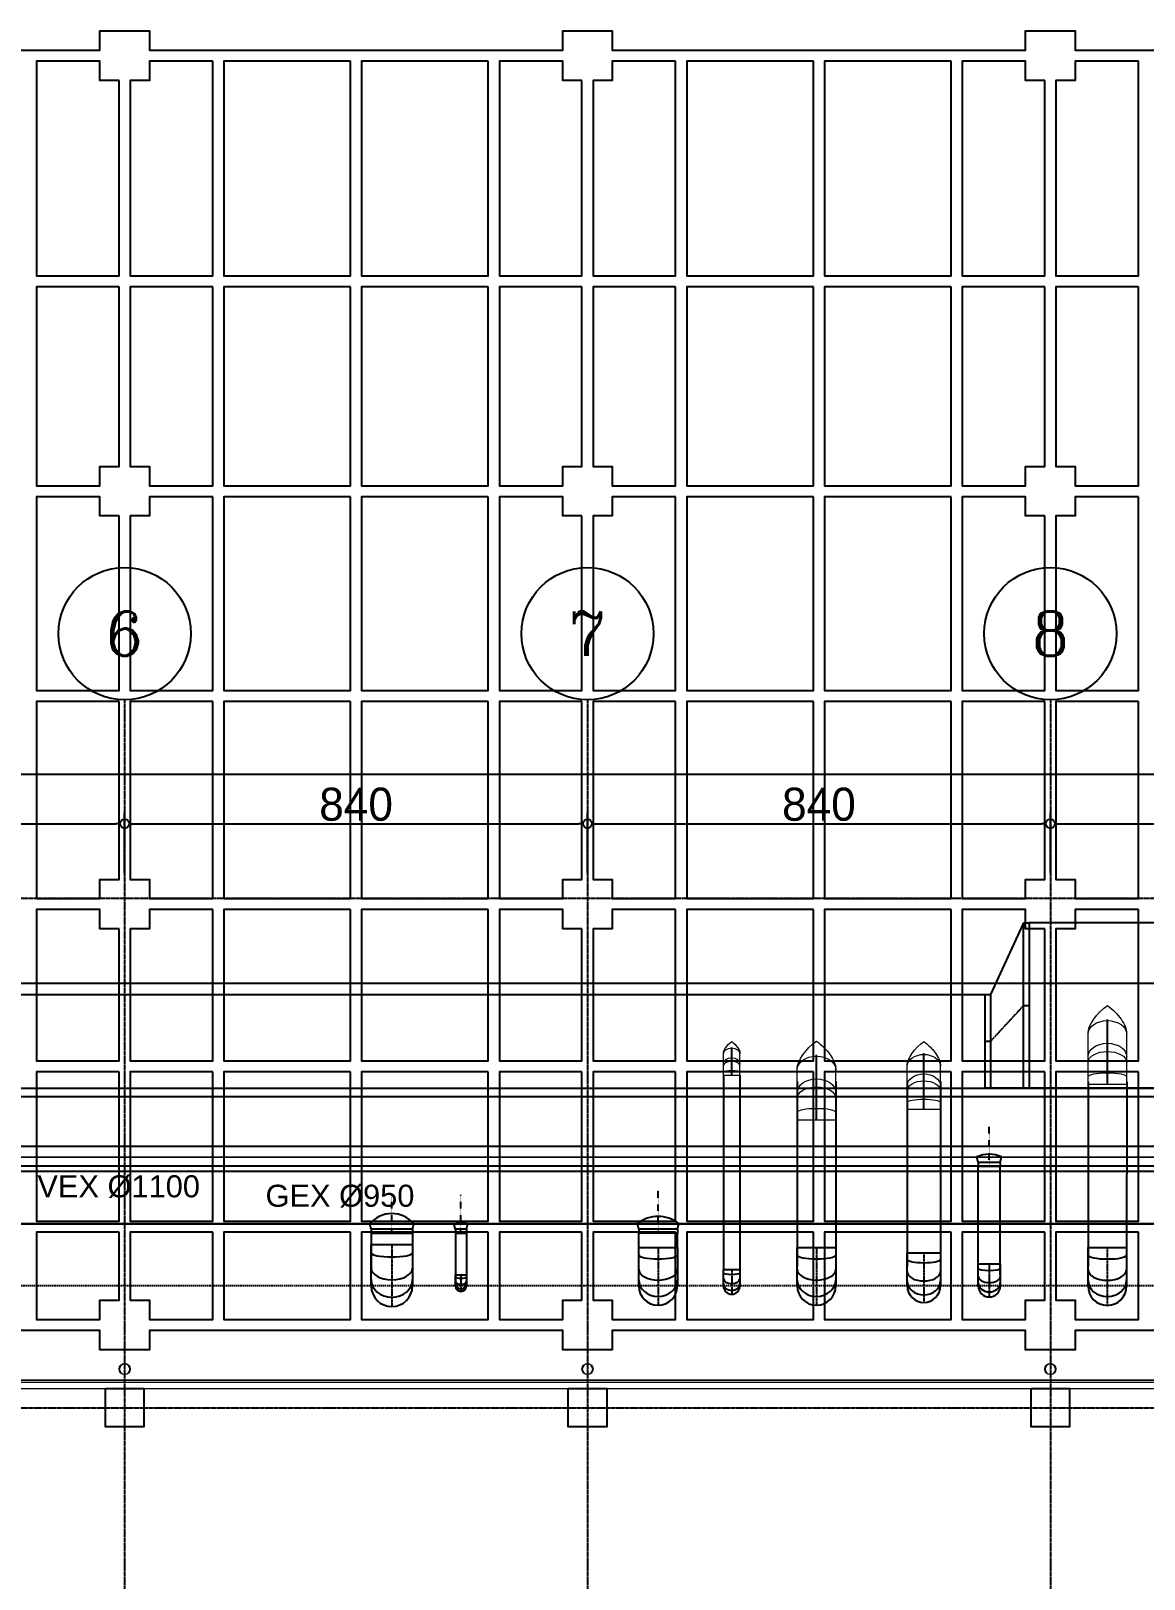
# Model space of a CAD drawing. Extents: x -3450 to 27857, y -1288 to 11880.
# Drawn here: x 4150 to 6170, y 8689 to 11499 of the extents above; entities that cross this region are included whole.
import ezdxf
from ezdxf.enums import TextEntityAlignment as Align

# ---------------------------------------------------------------- set-up
doc = ezdxf.new("R2010")
doc.units = 0
for name, pattern in [('188K-SM-03-F20-MECH-EQ-Y2257103$0$CENTER', [2, 1.25, -0.25, 0.25, -0.25]), ('188K-SM-03-F20-MECH-EQ-Y2257103$0$CENTER2', [1.125, 0.75, -0.125, 0.125, -0.125]), ('188K-SM-03-F20-MECH-EQ-Y2257103$0$HIDDEN', [0.375, 0.25, -0.125]), ('X-S-FAB-L20$0$COL-CEN-LIN', [3.25, 2.5, -0.25, 0.25, -0.25])]:
    doc.linetypes.add(name, pattern=pattern)
for name, color, linetype in [('188K-SM-03-F20-MECH-EQ-Y2257103$0$0-Block Center-Line', 1, '188K-SM-03-F20-MECH-EQ-Y2257103$0$CENTER'), ('188K-SM-03-F20-MECH-EQ-Y2257103$0$0-CF-AAS-AEX', 1, 'Continuous'), ('188K-SM-03-F20-MECH-EQ-Y2257103$0$0-CF-AAS-GEX', 5, 'Continuous'), ('188K-SM-03-F20-MECH-EQ-Y2257103$0$0-CF-AAS-SEX', 3, 'Continuous'), ('188K-SM-03-F20-MECH-EQ-Y2257103$0$0-CF-AAS-VEX', 6, 'Continuous'), ('188K-SM-03-F20-MECH-EQ-Y2257103$0$Block Center-Line', 1, '188K-SM-03-F20-MECH-EQ-Y2257103$0$CENTER2'), ('X-S-FAB-L20$0$0-MC', 8, 'Continuous'), ('X-S-FAB-L20$0$0-NC', 8, 'Continuous'), ('X-S-FAB-L20$0$1_l20平面圖_1_A-OBJE-MEP', 8, 'Continuous'), ('X-S-FAB-L20$0$1_l20平面圖_1_A-WALL-EX', 8, 'Continuous'), ('X-S-FAB-L20$0$A-BLOCK', 8, 'Continuous'), ('X-S-FAB-L20$0$BLOCK', 8, 'Continuous'), ('X-S-FAB-L20$0$CCL', 8, 'X-S-FAB-L20$0$COL-CEN-LIN'), ('X-S-FAB-L20$0$COL-S', 8, 'Continuous'), ('X-S-FAB-L20$0$DIM', 8, 'Continuous'), ('X-S-FAB-L20$0$Steel Frame-188K', 8, 'Continuous')]:
    doc.layers.add(name, color=color, linetype=linetype)
doc.styles.add('188K-SM-03-F20-MECH-EQ-Y2257103$0$dim-txt', font='simplex.shx', dxfattribs={"width": 0.8})
doc.styles.add('188K-SM-03-F20-MECH-EQ-Y2257103$0$Standard', font='arial.ttf')
doc.styles.add('X-S-FAB-L20$0$COL-NUM', font='romanc')
doc.styles.add('X-S-FAB-L20$0$DIM', font='', dxfattribs={"width": 0.8})
doc.styles.add('X-S-FAB-L20$0$Gen-Text', font='c2.shx', dxfattribs={"bigfont": 'chinese.shx'})
doc.styles.get('X-S-FAB-L20$0$DIM').set_extended_font_data('MingLiU')
doc.dimstyles.new('188K-SM-03-F20-MECH-EQ-Y2257103$0$80-DIM(mm)', dxfattribs={"dimscale": 80, "dimtxt": 0.25, "dimasz": 0.12, "dimexe": 0.01, "dimexo": 0.01, "dimgap": 0.05, "dimtad": 1, "dimdec": 0, "dimlfac": 10, "dimzin": 0, "dimdsep": 46, "dimtxsty": '188K-SM-03-F20-MECH-EQ-Y2257103$0$dim-txt', "dimcen": 2, "dimclrd": 220, "dimclre": 220, "dimclrt": 7, "dimadec": 0, "dimazin": 0, "dimtfac": 1, "dimtdec": 0, "dimtix": 1, "dimtmove": 2, "dimatfit": 3, "dimldrblk": '188K-SM-03-F20-MECH-EQ-Y2257103$0$_DOT', "dimfxl": 1.6, "dimtvp": 1, "dimtolj": 1, "dimtzin": 0, "dimarcsym": 0})
doc.dimstyles.new('X-S-FAB-L20$0$CIRL', dxfattribs={"dimtxt": 50, "dimasz": 25, "dimexe": 16, "dimexo": 0, "dimgap": 6, "dimtad": 1, "dimdsep": 46, "dimtxsty": 'X-S-FAB-L20$0$DIM', "dimblk": 'X-S-FAB-L20$0$_DotBlank', "dimcen": 10, "dimdle": 8, "dimclrd": 256, "dimclre": 256, "dimclrt": 6, "dimadec": 0, "dimazin": 0, "dimtfac": 1, "dimtix": 1, "dimtmove": 2, "dimatfit": 0, "dimldrblk": 'X-S-FAB-L20$0$ARROW', "dimfxl": 1, "dimtolj": 1, "dimarcsym": 0})

# ---------------------------------------------------------------- blocks, each defined once
blk = doc.blocks.new('X-S-FAB-L20$0$cn-y')
at = {"layer": 'X-S-FAB-L20$0$0-MC'}
blk.add_circle((-50, 0), 50, dxfattribs=at)
at = {"layer": 'X-S-FAB-L20$0$0-NC', "style": 'X-S-FAB-L20$0$COL-NUM'}
blk.add_attdef('GRID-Y', text='', height=50, dxfattribs=at).set_placement((-50, 0), align=Align.MIDDLE_CENTER)
blk = doc.blocks.new('X-S-FAB-L20$0$_DotBlank')
at = {"color": 0, "linetype": 'ByBlock', "lineweight": -2}
blk.add_line((-0.5, 0), (-1, 0), dxfattribs=at)
blk.add_circle((0, 0), 0.5, dxfattribs=at)
blk = doc.blocks.new('*D97')
at = {"layer": 'DefPoints', "color": 0, "transparency": 16777216}
for p in [(0, 10870), (-26160, 10780), (0, 10780)]:
    blk.add_point(p, dxfattribs=at)
at = {"layer": 'X-S-FAB-L20$0$DIM', "lineweight": -2, "transparency": 16777216}
for p, q in [((-26160, 10780), (-26160, 10890)), ((0, 10780), (0, 10890)), ((-26144, 10870), (-16, 10870))]:
    blk.add_line(p, q, dxfattribs=at)
at = {"layer": 'X-S-FAB-L20$0$DIM', "lineweight": -2, "transparency": 16777216, "xscale": 16, "yscale": 16, "zscale": 16, "rotation": 180}
blk.add_blockref('X-S-FAB-L20$0$_DotBlank', (-26160, 10870), dxfattribs=at)
at = {"layer": 'X-S-FAB-L20$0$DIM', "lineweight": -2, "transparency": 16777216, "xscale": 16, "yscale": 16, "zscale": 16}
blk.add_blockref('X-S-FAB-L20$0$_DotBlank', (0, 10870), dxfattribs=at)
at = {"layer": 'X-S-FAB-L20$0$DIM', "color": 6, "transparency": 16777216, "insert": (-13080, 10905), "char_height": 2.5, "attachment_point": 5, "style": 'X-S-FAB-L20$0$Gen-Text'}
blk.add_mtext('\\A1;{\\H24x;26160}', dxfattribs=at)
blk = doc.blocks.new('X-S-FAB-L20$0$ARROW')
at = {"color": 3}
blk.add_solid([(0, 0), (-2.4, -0.4), (-2.4, 0.4)], dxfattribs=at)
blk = doc.blocks.new('*D102')
at = {"layer": 'DefPoints', "color": 0, "transparency": 16777216}
for p in [(-21840, 10780), (-22680, 10690), (-21840, 10690)]:
    blk.add_point(p, dxfattribs=at)
at = {"layer": 'X-S-FAB-L20$0$DIM', "lineweight": -2, "transparency": 16777216}
for p, q in [((-22680, 10690), (-22680, 10800)), ((-21840, 10690), (-21840, 10800)), ((-22664, 10780), (-21856, 10780))]:
    blk.add_line(p, q, dxfattribs=at)
at = {"layer": 'X-S-FAB-L20$0$DIM', "lineweight": -2, "transparency": 16777216, "xscale": 16, "yscale": 16, "zscale": 16, "rotation": 180}
blk.add_blockref('X-S-FAB-L20$0$_DotBlank', (-22680, 10780), dxfattribs=at)
at = {"layer": 'X-S-FAB-L20$0$DIM', "lineweight": -2, "transparency": 16777216, "xscale": 16, "yscale": 16, "zscale": 16}
blk.add_blockref('X-S-FAB-L20$0$_DotBlank', (-21840, 10780), dxfattribs=at)
at = {"layer": 'X-S-FAB-L20$0$DIM', "color": 6, "transparency": 16777216, "insert": (-22260, 10815), "char_height": 2.5, "attachment_point": 5, "style": 'X-S-FAB-L20$0$Gen-Text'}
blk.add_mtext('\\A1;{\\H24x;840}', dxfattribs=at)
blk = doc.blocks.new('*D103')
at = {"layer": 'DefPoints', "color": 0, "transparency": 16777216}
for p in [(-21000, 10780), (-21840, 10690), (-21000, 10690)]:
    blk.add_point(p, dxfattribs=at)
at = {"layer": 'X-S-FAB-L20$0$DIM', "lineweight": -2, "transparency": 16777216}
for p, q in [((-21840, 10690), (-21840, 10800)), ((-21000, 10690), (-21000, 10800)), ((-21824, 10780), (-21016, 10780))]:
    blk.add_line(p, q, dxfattribs=at)
at = {"layer": 'X-S-FAB-L20$0$DIM', "lineweight": -2, "transparency": 16777216, "xscale": 16, "yscale": 16, "zscale": 16, "rotation": 180}
blk.add_blockref('X-S-FAB-L20$0$_DotBlank', (-21840, 10780), dxfattribs=at)
at = {"layer": 'X-S-FAB-L20$0$DIM', "lineweight": -2, "transparency": 16777216, "xscale": 16, "yscale": 16, "zscale": 16}
blk.add_blockref('X-S-FAB-L20$0$_DotBlank', (-21000, 10780), dxfattribs=at)
at = {"layer": 'X-S-FAB-L20$0$DIM', "color": 6, "transparency": 16777216, "insert": (-21420, 10815), "char_height": 2.5, "attachment_point": 5, "style": 'X-S-FAB-L20$0$Gen-Text'}
blk.add_mtext('\\A1;{\\H24x;840}', dxfattribs=at)
blk = doc.blocks.new('*D104')
at = {"layer": 'DefPoints', "color": 0, "transparency": 16777216}
for p in [(-20160, 10780), (-21000, 10690), (-20160, 10690)]:
    blk.add_point(p, dxfattribs=at)
at = {"layer": 'X-S-FAB-L20$0$DIM', "lineweight": -2, "transparency": 16777216}
for p, q in [((-21000, 10690), (-21000, 10800)), ((-20160, 10690), (-20160, 10800)), ((-20984, 10780), (-20176, 10780))]:
    blk.add_line(p, q, dxfattribs=at)
at = {"layer": 'X-S-FAB-L20$0$DIM', "lineweight": -2, "transparency": 16777216, "xscale": 16, "yscale": 16, "zscale": 16, "rotation": 180}
blk.add_blockref('X-S-FAB-L20$0$_DotBlank', (-21000, 10780), dxfattribs=at)
at = {"layer": 'X-S-FAB-L20$0$DIM', "lineweight": -2, "transparency": 16777216, "xscale": 16, "yscale": 16, "zscale": 16}
blk.add_blockref('X-S-FAB-L20$0$_DotBlank', (-20160, 10780), dxfattribs=at)
at = {"layer": 'X-S-FAB-L20$0$DIM', "color": 6, "transparency": 16777216, "insert": (-20580, 10815), "char_height": 2.5, "attachment_point": 5, "style": 'X-S-FAB-L20$0$Gen-Text'}
blk.add_mtext('\\A1;{\\H24x;840}', dxfattribs=at)
blk = doc.blocks.new('*D105')
at = {"layer": 'DefPoints', "color": 0, "transparency": 16777216}
for p in [(-19320, 10780), (-20160, 10690), (-19320, 10690)]:
    blk.add_point(p, dxfattribs=at)
at = {"layer": 'X-S-FAB-L20$0$DIM', "lineweight": -2, "transparency": 16777216}
for p, q in [((-20160, 10690), (-20160, 10800)), ((-19320, 10690), (-19320, 10800)), ((-20144, 10780), (-19336, 10780))]:
    blk.add_line(p, q, dxfattribs=at)
at = {"layer": 'X-S-FAB-L20$0$DIM', "lineweight": -2, "transparency": 16777216, "xscale": 16, "yscale": 16, "zscale": 16, "rotation": 180}
blk.add_blockref('X-S-FAB-L20$0$_DotBlank', (-20160, 10780), dxfattribs=at)
at = {"layer": 'X-S-FAB-L20$0$DIM', "lineweight": -2, "transparency": 16777216, "xscale": 16, "yscale": 16, "zscale": 16}
blk.add_blockref('X-S-FAB-L20$0$_DotBlank', (-19320, 10780), dxfattribs=at)
at = {"layer": 'X-S-FAB-L20$0$DIM', "color": 6, "transparency": 16777216, "insert": (-19740, 10815), "char_height": 2.5, "attachment_point": 5, "style": 'X-S-FAB-L20$0$Gen-Text'}
blk.add_mtext('\\A1;{\\H24x;840}', dxfattribs=at)
blk = doc.blocks.new('X-S-FAB-L20$0$鋼棚_AAS')
at = {"layer": 'X-S-FAB-L20$0$Steel Frame-188K'}
for points in [[(4200, 111.9), (3450, 111.9), (3450, 76.9), (3360, 76.9), (3360, 111.9), (2610, 111.9), (2610, 76.9), (2520, 76.9), (2520, 111.9), (1770, 111.9), (1770, 76.9), (1680, 76.9), (1680, 111.9), (843.5, 111.9)], [(843.5, 2435.9), (1680, 2435.9), (1680, 2470.9), (1770, 2470.9), (1770, 2435.9), (2520, 2435.9), (2520, 2470.9), (2610, 2470.9), (2610, 2435.9), (3360, 2435.9), (3360, 2470.9), (3450, 2470.9), (3450, 2435.9), (4200, 2435.9)]]:
    blk.add_lwpolyline(points, dxfattribs=at)
for points in [[(1715, 2380.9), (1680, 2380.9), (1680, 2415.9), (1565, 2415.9), (1565, 2026.6), (1715, 2026.6)], [(1885, 2415.9), (1770, 2415.9), (1770, 2380.9), (1735, 2380.9), (1735, 2026.6), (1885, 2026.6)], [(2135, 2415.9), (1905, 2415.9), (1905, 2026.6), (2135, 2026.6)], [(2385, 2415.9), (2155, 2415.9), (2155, 2026.6), (2385, 2026.6)], [(2555, 2380.9), (2520, 2380.9), (2520, 2415.9), (2405, 2415.9), (2405, 2026.6), (2555, 2026.6)], [(2725, 2415.9), (2610, 2415.9), (2610, 2380.9), (2575, 2380.9), (2575, 2026.6), (2725, 2026.6)], [(2975, 2415.9), (2745, 2415.9), (2745, 2026.6), (2975, 2026.6)], [(3225, 2415.9), (2995, 2415.9), (2995, 2026.6), (3225, 2026.6)], [(3395, 2380.9), (3360, 2380.9), (3360, 2415.9), (3245, 2415.9), (3245, 2026.6), (3395, 2026.6)], [(3565, 2415.9), (3450, 2415.9), (3450, 2380.9), (3415, 2380.9), (3415, 2026.6), (3565, 2026.6)], [(1715, 2006.6), (1565, 2006.6), (1565, 1645.5), (1680, 1645.5), (1680, 1680.5), (1715, 1680.5)], [(1885, 2006.6), (1735, 2006.6), (1735, 1680.5), (1770, 1680.5), (1770, 1645.5), (1885, 1645.5)], [(2135, 2006.6), (1905, 2006.6), (1905, 1645.5), (2135, 1645.5)], [(2385, 2006.6), (2155, 2006.6), (2155, 1645.5), (2385, 1645.5)], [(2555, 2006.6), (2405, 2006.6), (2405, 1645.5), (2520, 1645.5), (2520, 1680.5), (2555, 1680.5)], [(2725, 2006.6), (2575, 2006.6), (2575, 1680.5), (2610, 1680.5), (2610, 1645.5), (2725, 1645.5)], [(2975, 2006.6), (2745, 2006.6), (2745, 1645.5), (2975, 1645.5)], [(3225, 2006.6), (2995, 2006.6), (2995, 1645.5), (3225, 1645.5)], [(3395, 2006.6), (3245, 2006.6), (3245, 1645.5), (3360, 1645.5), (3360, 1680.5), (3395, 1680.5)], [(3565, 2006.6), (3415, 2006.6), (3415, 1680.5), (3450, 1680.5), (3450, 1645.5), (3565, 1645.5)], [(1715, 1590.5), (1680, 1590.5), (1680, 1625.5), (1565, 1625.5), (1565, 1273.5), (1715, 1273.5)], [(1885, 1625.5), (1770, 1625.5), (1770, 1590.5), (1735, 1590.5), (1735, 1273.5), (1885, 1273.5)], [(2135, 1625.5), (1905, 1625.5), (1905, 1273.5), (2135, 1273.5)], [(2385, 1625.5), (2155, 1625.5), (2155, 1273.5), (2385, 1273.5)], [(2555, 1590.5), (2520, 1590.5), (2520, 1625.5), (2405, 1625.5), (2405, 1273.5), (2555, 1273.5)], [(2725, 1625.5), (2610, 1625.5), (2610, 1590.5), (2575, 1590.5), (2575, 1273.5), (2725, 1273.5)], [(2975, 1625.5), (2745, 1625.5), (2745, 1273.5), (2975, 1273.5)], [(3225, 1625.5), (2995, 1625.5), (2995, 1273.5), (3225, 1273.5)], [(3395, 1590.5), (3360, 1590.5), (3360, 1625.5), (3245, 1625.5), (3245, 1273.5), (3395, 1273.5)], [(3565, 1625.5), (3450, 1625.5), (3450, 1590.5), (3415, 1590.5), (3415, 1273.5), (3565, 1273.5)], [(1715, 1253.5), (1565, 1253.5), (1565, 895.9), (1680, 895.9), (1680, 930.9), (1715, 930.9)], [(1885, 1253.5), (1735, 1253.5), (1735, 930.9), (1770, 930.9), (1770, 895.9), (1885, 895.9)], [(2135, 1253.5), (1905, 1253.5), (1905, 895.9), (2135, 895.9)], [(2385, 1253.5), (2155, 1253.5), (2155, 895.9), (2385, 895.9)], [(2555, 1253.5), (2405, 1253.5), (2405, 895.9), (2520, 895.9), (2520, 930.9), (2555, 930.9)], [(2725, 1253.5), (2575, 1253.5), (2575, 930.9), (2610, 930.9), (2610, 895.9), (2725, 895.9)], [(2975, 1253.5), (2745, 1253.5), (2745, 895.9), (2975, 895.9)], [(3225, 1253.5), (2995, 1253.5), (2995, 895.9), (3225, 895.9)], [(3395, 1253.5), (3245, 1253.5), (3245, 895.9), (3360, 895.9), (3360, 930.9), (3395, 930.9)], [(3565, 1253.5), (3415, 1253.5), (3415, 930.9), (3450, 930.9), (3450, 895.9), (3565, 895.9)], [(1715, 840.9), (1680, 840.9), (1680, 875.9), (1565, 875.9), (1565, 601.5), (1715, 601.5)], [(1885, 875.9), (1770, 875.9), (1770, 840.9), (1735, 840.9), (1735, 601.5), (1885, 601.5)], [(2135, 875.9), (1905, 875.9), (1905, 601.5), (2135, 601.5)], [(2385, 875.9), (2155, 875.9), (2155, 601.5), (2385, 601.5)], [(2555, 840.9), (2520, 840.9), (2520, 875.9), (2405, 875.9), (2405, 601.5), (2555, 601.5)], [(2725, 875.9), (2610, 875.9), (2610, 840.9), (2575, 840.9), (2575, 601.5), (2725, 601.5)], [(2975, 875.9), (2745, 875.9), (2745, 601.5), (2975, 601.5)], [(3225, 875.9), (2995, 875.9), (2995, 601.5), (3225, 601.5)], [(3395, 840.9), (3360, 840.9), (3360, 875.9), (3245, 875.9), (3245, 601.5), (3395, 601.5)], [(3565, 875.9), (3450, 875.9), (3450, 840.9), (3415, 840.9), (3415, 601.5), (3565, 601.5)], [(1715, 581.5), (1565, 581.5), (1565, 310.3), (1715, 310.3)], [(1885, 581.5), (1735, 581.5), (1735, 310.3), (1885, 310.3)], [(2135, 581.5), (1905, 581.5), (1905, 310.3), (2135, 310.3)], [(2385, 581.5), (2155, 581.5), (2155, 310.3), (2385, 310.3)], [(2555, 581.5), (2405, 581.5), (2405, 310.3), (2555, 310.3)], [(2725, 581.5), (2575, 581.5), (2575, 310.3), (2725, 310.3)], [(2975, 581.5), (2745, 581.5), (2745, 310.3), (2975, 310.3)], [(3225, 581.5), (2995, 581.5), (2995, 310.3), (3225, 310.3)], [(3395, 581.5), (3245, 581.5), (3245, 310.3), (3395, 310.3)], [(3565, 581.5), (3415, 581.5), (3415, 310.3), (3565, 310.3)], [(1715, 290.3), (1565, 290.3), (1565, 131.9), (1680, 131.9), (1680, 166.9), (1715, 166.9)], [(1885, 290.3), (1735, 290.3), (1735, 166.9), (1770, 166.9), (1770, 131.9), (1885, 131.9)], [(2135, 290.3), (1905, 290.3), (1905, 131.9), (2135, 131.9)], [(2385, 290.3), (2155, 290.3), (2155, 131.9), (2385, 131.9)], [(2555, 290.3), (2405, 290.3), (2405, 131.9), (2520, 131.9), (2520, 166.9), (2555, 166.9)], [(2725, 290.3), (2575, 290.3), (2575, 166.9), (2610, 166.9), (2610, 131.9), (2725, 131.9)], [(2975, 290.3), (2745, 290.3), (2745, 131.9), (2975, 131.9)], [(3225, 290.3), (2995, 290.3), (2995, 131.9), (3225, 131.9)], [(3395, 290.3), (3245, 290.3), (3245, 131.9), (3360, 131.9), (3360, 166.9), (3395, 166.9)], [(3565, 290.3), (3415, 290.3), (3415, 166.9), (3450, 166.9), (3450, 131.9), (3565, 131.9)]]:
    blk.add_lwpolyline(points, close=True, dxfattribs=at)
blk = doc.blocks.new('*U662')
for p, q in [((90, 35), (160, 35)), ((160, 35), (160, -35)), ((160, -35), (90, -35))]:
    blk.add_line(p, q)
blk.add_arc((90, 0), 35, 90.0267, 270.0267)
for centre, ratio in [((100.7, 0), 0.847759), ((120.3, 0), 0.566454), ((146.1, 0), 0.198912)]:
    blk.add_ellipse(centre, major_axis=(0, -35), ratio=ratio, start_param=3.141593, end_param=6.283185)
at = {"layer": '188K-SM-03-F20-MECH-EQ-Y2257103$0$0-Block Center-Line'}
blk.add_line((160, 0), (55, 0), dxfattribs=at)
blk = doc.blocks.new('*U685')
for p, q in [((85, 37.5), (160, 37.5)), ((160, 37.5), (160, -37.5)), ((160, -37.5), (85, -37.5))]:
    blk.add_line(p, q)
blk.add_arc((85, 0), 37.5, 90.0267, 270.0267)
for centre, ratio in [((96.4, 0), 0.847759), ((117.5, 0), 0.566454), ((145.1, 0), 0.198912)]:
    blk.add_ellipse(centre, major_axis=(0, -37.5), ratio=ratio, start_param=3.141593, end_param=6.283185)
at = {"layer": '188K-SM-03-F20-MECH-EQ-Y2257103$0$0-Block Center-Line'}
blk.add_line((160, 0), (47.5, 0), dxfattribs=at)
blk = doc.blocks.new('*U670')
for p, q in [((130, 15), (160, 15)), ((160, 15), (160, -15)), ((160, -15), (130, -15))]:
    blk.add_line(p, q)
blk.add_arc((130, 0), 15, 90.0267, 270.0267)
for centre, ratio in [((134.6, 0), 0.847759), ((143, 0), 0.566454), ((154, 0), 0.198912)]:
    blk.add_ellipse(centre, major_axis=(0, -15), ratio=ratio, start_param=3.141593, end_param=6.283185)
at = {"layer": '188K-SM-03-F20-MECH-EQ-Y2257103$0$0-Block Center-Line'}
blk.add_line((160, 0), (115, 0), dxfattribs=at)
blk = doc.blocks.new('*U650')
for p, q in [((0, -22.5), (0, 22.5)), ((0, 22.5), (45, 22.5)), ((45, -22.5), (0, -22.5))]:
    blk.add_line(p, q)
blk.add_arc((45, 0), 22.5, 270, 90)
for centre, ratio in [((9, 0), 0.198912), ((25.5, 0), 0.566454), ((38.1, 0), 0.847759)]:
    blk.add_ellipse(centre, major_axis=(0, 22.5), ratio=ratio, start_param=3.141593, end_param=6.283185)
at = {"layer": '188K-SM-03-F20-MECH-EQ-Y2257103$0$0-Block Center-Line'}
blk.add_line((0, 0), (67.5, 0), dxfattribs=at)
blk = doc.blocks.new('*U660')
for p, q in [((0, -35), (0, 35)), ((0, 35), (70, 35)), ((70, -35), (0, -35))]:
    blk.add_line(p, q)
blk.add_arc((70, 0), 35, 270, 90)
for centre, ratio in [((13.9, 0), 0.198912), ((39.7, 0), 0.566454), ((59.3, 0), 0.847759)]:
    blk.add_ellipse(centre, major_axis=(0, 35), ratio=ratio, start_param=3.141593, end_param=6.283185)
at = {"layer": '188K-SM-03-F20-MECH-EQ-Y2257103$0$0-Block Center-Line'}
blk.add_line((0, 0), (105, 0), dxfattribs=at)
blk = doc.blocks.new('*U730')
for p, q in [((140, 10), (160, 10)), ((160, 10), (160, -10)), ((160, -10), (140, -10))]:
    blk.add_line(p, q)
blk.add_arc((140, 0), 10, 90.0267, 270.0267)
for centre, ratio in [((143, 0), 0.847759), ((148.7, 0), 0.566454), ((156, 0), 0.198912)]:
    blk.add_ellipse(centre, major_axis=(0, -10), ratio=ratio, start_param=3.141593, end_param=6.283185)
at = {"layer": '188K-SM-03-F20-MECH-EQ-Y2257103$0$0-Block Center-Line'}
blk.add_line((160, 0), (130, 0), dxfattribs=at)
blk = doc.blocks.new('*U731')
for p, q in [((100, 30), (160, 30)), ((160, 30), (160, -30)), ((160, -30), (100, -30))]:
    blk.add_line(p, q)
blk.add_arc((100, 0), 30, 90.0267, 270.0267)
for centre, ratio in [((109.1, 0), 0.847759), ((126, 0), 0.566454), ((148.1, 0), 0.198912)]:
    blk.add_ellipse(centre, major_axis=(0, -30), ratio=ratio, start_param=3.141593, end_param=6.283185)
at = {"layer": '188K-SM-03-F20-MECH-EQ-Y2257103$0$0-Block Center-Line'}
blk.add_line((160, 0), (70, 0), dxfattribs=at)
blk = doc.blocks.new('*U689')
for p, q in [((-200, 100), (-225, 0)), ((-200, 175), (200, 175)), ((-200, 100), (-200, 175)), ((-200, 100), (200, 100)), ((200, 100), (200, 175)), ((200, 100), (225, 0))]:
    blk.add_line(p, q)
blk.add_arc((0, 502), 550, 245.8066, 294.1934)
at = {"layer": '188K-SM-03-F20-MECH-EQ-Y2257103$0$Block Center-Line'}
blk.add_line((0, 175), (0, -550), dxfattribs=at)
blk = doc.blocks.new('*U683')
for p, q in [((10, 150), (0, 150)), ((0, 150), (0, -150)), ((10, -150), (10, 150)), ((10, 150), (70, 20)), ((80, 20), (70, 20)), ((70, 20), (70, -150)), ((80, -150), (80, 20)), ((0, -150), (80, -150))]:
    blk.add_line(p, q)
at = {"layer": '188K-SM-03-F20-MECH-EQ-Y2257103$0$Block Center-Line'}
blk.add_lwpolyline([(80, -65), (70, -65), (10, 0), (0, 0)], dxfattribs=at)
blk = doc.blocks.new('188K-SM-03-F20-MECH-EQ-Y2257103$0$SEX')
at = {"layer": '188K-SM-03-F20-MECH-EQ-Y2257103$0$0-CF-AAS-SEX'}
for p, q in [((4074.8, 685), (3276.5, 685)), ((3196.5, 554.6), (-41.7, 554.6)), ((3196.5, 384.6), (-41.7, 384.6)), ((4074.8, 385), (3276.5, 385))]:
    blk.add_line(p, q, dxfattribs=at)
at = {"layer": '188K-SM-03-F20-MECH-EQ-Y2257103$0$0-CF-AAS-SEX', "xscale": -1}
blk.add_blockref('*U683', (3276.5, 535), dxfattribs=at)
blk = doc.blocks.new('188K-SM-03-F20-MECH-EQ-Y2257103$0$VEX')
at = {"layer": '188K-SM-03-F20-MECH-EQ-Y2257103$0$0-CF-AAS-VEX'}
for p, q in [((-13.37, 459.84, 0), (4017.71, 460.13, 0)), ((-13.36, 349.84, 0), (4017.72, 350.13, 0))]:
    blk.add_line(p, q, dxfattribs=at)
at = {"layer": '188K-SM-03-F20-MECH-EQ-Y2257103$0$0-CF-AAS-VEX', "style": '188K-SM-03-F20-MECH-EQ-Y2257103$0$Standard'}
blk.add_text('VEX %%C1100', height=40, dxfattribs=at).set_placement((1566.61, 296.83, 0), align=Align.MIDDLE_LEFT)
blk = doc.blocks.new('188K-SM-03-F20-MECH-EQ-Y2257103$0$AEX')
at = {"layer": '188K-SM-03-F20-MECH-EQ-Y2257103$0$0-CF-AAS-AEX'}
for p, q in [((2.4, 243.7), (3888.1, 243.7)), ((2.4, 138.7), (3888.1, 138.7))]:
    blk.add_line(p, q, dxfattribs=at)
blk = doc.blocks.new('*U722')
for p, q in [((-350, 100), (-375, 0)), ((-350, 175), (350, 175)), ((-350, 100), (-350, 175)), ((-350, 100), (350, 100)), ((350, 100), (350, 175)), ((350, 100), (375, 0))]:
    blk.add_line(p, q)
blk.add_arc((0, 468), 600, 231.2689, 308.7311)
at = {"layer": '188K-SM-03-F20-MECH-EQ-Y2257103$0$Block Center-Line'}
blk.add_line((0, 175), (0, -600), dxfattribs=at)
blk = doc.blocks.new('188K-SM-03-F20-MECH-EQ-Y2257103$0$GEX')
at = {"layer": '188K-SM-03-F20-MECH-EQ-Y2257103$0$0-CF-AAS-GEX'}
for p, q in [((4062.5, 323.7, 0), (19.4, 323.8, 0)), ((4062.5, 228.7, 0), (19.4, 228.8, 0)), ((2658.1, 186, 0), (2658.1, 211.6, 0)), ((2728.1, 186, 0), (2728.1, 211.6, 0))]:
    blk.add_line(p, q, dxfattribs=at)
at = {"layer": '188K-SM-03-F20-MECH-EQ-Y2257103$0$0-CF-AAS-GEX', "xscale": 0.1, "yscale": 0.1, "zscale": 0.1, "rotation": 180}
blk.add_blockref('*U722', (2693.1, 229.1, 0), dxfattribs=at)
at = {"layer": '188K-SM-03-F20-MECH-EQ-Y2257103$0$0-CF-AAS-GEX', "style": '188K-SM-03-F20-MECH-EQ-Y2257103$0$Standard'}
blk.add_text('GEX %%C950', height=40, dxfattribs=at).set_placement((1980.7, 279.7, 0), align=Align.MIDDLE_LEFT)
blk = doc.blocks.new('*D1135')
at = {"color": 220, "lineweight": -2, "ltscale": 2, "transparency": 16777216}
for p, q in [((9072.6, 9820), (9044.4, 9820)), ((9045.2, 9810.4), (9045.2, 9589.5)), ((0.7, 9579.9), (9046, 9579.9))]:
    blk.add_line(p, q, dxfattribs=at)
at = {"color": 220, "ltscale": 2, "transparency": 16777216}
for points in [[(9043.6, 9810.4), (9046.8, 9810.4), (9045.2, 9820)], [(9043.6, 9589.5), (9046.8, 9589.5), (9045.2, 9579.9)]]:
    blk.add_solid(points, dxfattribs=at)
at = {"layer": 'DefPoints', "color": 0, "ltscale": 2, "transparency": 16777216}
for p in [(9073.4, 9820), (-0.1, 9579.9), (9045.2, 9579.9)]:
    blk.add_point(p, dxfattribs=at)
at = {"color": 7, "ltscale": 2, "transparency": 16777216, "insert": (9031.2, 9700), "char_height": 20, "attachment_point": 5, "rotation": 90, "style": '188K-SM-03-F20-MECH-EQ-Y2257103$0$dim-txt'}
blk.add_mtext('\\A1;2401', dxfattribs=at)
blk = doc.blocks.new('188K-SM-03-F20-MECH-EQ-Y2257103$0$_DOT')
at = {"color": 0, "linetype": 'ByBlock'}
blk.add_line((-0.5, 0), (-1, 0), dxfattribs=at)
at = {"color": 0, "linetype": 'ByBlock', "const_width": 0.5}
blk.add_lwpolyline([(-0.25, 0, 1), (0.25, 0, 1)], format="xyb", close=True, dxfattribs=at)
blk = doc.blocks.new('*D1138')
at = {"color": 220, "lineweight": -2, "ltscale": 2, "transparency": 16777216}
for p, q in [((9187, 9473.8), (13.2, 9473.8)), ((14, 9464.2), (14, 9343.3)), ((0.7, 9333.7), (14.8, 9333.7))]:
    blk.add_line(p, q, dxfattribs=at)
at = {"color": 220, "ltscale": 2, "transparency": 16777216}
for points in [[(12.4, 9464.2), (15.6, 9464.2), (14, 9473.8)], [(12.4, 9343.3), (15.6, 9343.3), (14, 9333.7)]]:
    blk.add_solid(points, dxfattribs=at)
at = {"layer": 'DefPoints', "color": 0, "ltscale": 2, "transparency": 16777216}
for p in [(9187.8, 9473.8, 0), (-0.1, 9333.7, 0), (14, 9333.7)]:
    blk.add_point(p, dxfattribs=at)
at = {"color": 7, "ltscale": 2, "transparency": 16777216, "insert": (0, 9403.7), "char_height": 20, "attachment_point": 5, "rotation": 90, "style": '188K-SM-03-F20-MECH-EQ-Y2257103$0$dim-txt'}
blk.add_mtext('\\A1;1401', dxfattribs=at)
blk = doc.blocks.new('*D1137')
at = {"color": 220, "lineweight": -2, "ltscale": 2, "transparency": 16777216}
for p, q in [((9141.9, 9438.8), (9107.9, 9438.8)), ((9108.7, 9429.2), (9108.7, 9343.3)), ((0.7, 9333.7), (9109.5, 9333.7))]:
    blk.add_line(p, q, dxfattribs=at)
at = {"color": 220, "ltscale": 2, "transparency": 16777216}
for points in [[(9107.1, 9429.2), (9110.3, 9429.2), (9108.7, 9438.8)], [(9107.1, 9343.3), (9110.3, 9343.3), (9108.7, 9333.7)]]:
    blk.add_solid(points, dxfattribs=at)
at = {"layer": 'DefPoints', "color": 0, "ltscale": 2, "transparency": 16777216}
for p in [(9142.7, 9438.8, 0), (-0.1, 9333.7, 0), (9108.7, 9333.7)]:
    blk.add_point(p, dxfattribs=at)
at = {"color": 7, "ltscale": 2, "transparency": 16777216, "insert": (9094.7, 9386.2), "char_height": 20, "attachment_point": 5, "rotation": 90, "style": '188K-SM-03-F20-MECH-EQ-Y2257103$0$dim-txt'}
blk.add_mtext('\\A1;1051', dxfattribs=at)
blk = doc.blocks.new('*D1136')
at = {"color": 220, "lineweight": -2, "ltscale": 2, "transparency": 16777216}
for p, q in [((15074.4, 9770.1), (-0.8, 9770.1)), ((0, 9760.5), (0, 9659.7))]:
    blk.add_line(p, q, dxfattribs=at)
at = {"color": 220, "ltscale": 2, "transparency": 16777216}
for points in [[(-1.6, 9760.5), (1.6, 9760.5), (0, 9770.1)], [(-1.6, 9659.7), (1.6, 9659.7), (0, 9650.1)]]:
    blk.add_solid(points, dxfattribs=at)
at = {"layer": 'DefPoints', "color": 0, "ltscale": 2, "transparency": 16777216}
for p in [(15075.2, 9770.1), (0, 9650.1), (0, 9650.1)]:
    blk.add_point(p, dxfattribs=at)
at = {"color": 7, "ltscale": 2, "transparency": 16777216, "insert": (-14, 9710.1), "char_height": 20, "attachment_point": 5, "rotation": 90, "style": '188K-SM-03-F20-MECH-EQ-Y2257103$0$dim-txt'}
blk.add_mtext('\\A1;1200', dxfattribs=at)
blk = doc.blocks.new('*U608')
at = {"color": 0, "linetype": 'Continuous', "lineweight": 0}
for p, q in [((11.7, 15), (10.6, 15)), ((50.6, 15), (11.7, 15)), ((50.6, -15), (50.6, 15)), ((11.7, -15), (10.6, -15)), ((50.6, -15), (11.7, -15))]:
    blk.add_line(p, q, dxfattribs=at)
at = {"color": 0, "linetype": 'Continuous', "lineweight": 0, "extrusion": (1.14319e-17, 2.30683e-16, -1)}
blk.add_ellipse((0, 0), major_axis=(-13.9, -13.9), ratio=0.414214, start_param=1.178097, end_param=2.748894, dxfattribs=at)
at = {"color": 0, "linetype": 'Continuous', "lineweight": 0, "extrusion": (6.7124e-32, 2.19251e-16, -1)}
for centre, ratio, end_param in [((11.7, 0), 0.707107, 6.283185), ((11.7, 0), 0.707107, 6.283185), ((29.4, 0), 0.707107, 6.283185), ((33.6, 0), 0.566454, 6.283185), ((44.7, 0), 0.198912, 6.283185), ((29.4, 0), 0.707107, 4.712389)]:
    blk.add_ellipse(centre, major_axis=(0, 15), ratio=ratio, start_param=3.141593, end_param=end_param, dxfattribs=at)
at = {"color": 0, "linetype": 'Continuous', "lineweight": 0, "extrusion": (-1.14319e-17, 2.30683e-16, -1)}
blk.add_ellipse((0, 0), major_axis=(-13.9, 13.9), ratio=0.414214, start_param=3.534292, end_param=5.105088, dxfattribs=at)
at = {"layer": '188K-SM-03-F20-MECH-EQ-Y2257103$0$Block Center-Line'}
blk.add_line((50.6, 0), (0, 0), dxfattribs=at)
blk = doc.blocks.new('*U602')
at = {"color": 0, "linetype": 'Continuous', "lineweight": 0}
for p, q in [((27.4, 35), (24.7, 35)), ((118.1, 35), (27.4, 35)), ((118.1, -35), (118.1, 35)), ((27.4, -35), (24.7, -35)), ((118.1, -35), (27.4, -35))]:
    blk.add_line(p, q, dxfattribs=at)
at = {"color": 0, "linetype": 'Continuous', "lineweight": 0, "extrusion": (1.14319e-17, 2.30683e-16, -1)}
blk.add_ellipse((0, 0), major_axis=(-32.3, -32.3), ratio=0.414214, start_param=1.178097, end_param=2.748894, dxfattribs=at)
at = {"color": 0, "linetype": 'Continuous', "lineweight": 0, "extrusion": (6.7124e-32, 2.19251e-16, -1)}
for centre, ratio, end_param in [((27.4, 0), 0.707107, 6.283185), ((27.4, 0), 0.707107, 6.283185), ((68.6, 0), 0.707107, 6.283185), ((78.5, 0), 0.566454, 6.283185), ((104.2, 0), 0.198912, 6.283185), ((68.6, 0), 0.707107, 4.712389)]:
    blk.add_ellipse(centre, major_axis=(0, 35), ratio=ratio, start_param=3.141593, end_param=end_param, dxfattribs=at)
at = {"color": 0, "linetype": 'Continuous', "lineweight": 0, "extrusion": (-1.14319e-17, 2.30683e-16, -1)}
blk.add_ellipse((0, 0), major_axis=(-32.3, 32.3), ratio=0.414214, start_param=3.534292, end_param=5.105088, dxfattribs=at)
at = {"layer": '188K-SM-03-F20-MECH-EQ-Y2257103$0$Block Center-Line'}
blk.add_line((118.1, 0), (0, 0), dxfattribs=at)
blk = doc.blocks.new('*U605')
at = {"color": 0, "linetype": 'Continuous', "lineweight": 0}
for p, q in [((23.4, 30), (21.2, 30)), ((101.3, 30), (23.4, 30)), ((101.3, -30), (101.3, 30)), ((23.4, -30), (21.2, -30)), ((101.3, -30), (23.4, -30))]:
    blk.add_line(p, q, dxfattribs=at)
at = {"color": 0, "linetype": 'Continuous', "lineweight": 0, "extrusion": (1.14319e-17, 2.30683e-16, -1)}
blk.add_ellipse((0, 0), major_axis=(-27.7, -27.7), ratio=0.414214, start_param=1.178097, end_param=2.748894, dxfattribs=at)
at = {"color": 0, "linetype": 'Continuous', "lineweight": 0, "extrusion": (6.7124e-32, 2.19251e-16, -1)}
for centre, ratio, end_param in [((23.4, 0), 0.707107, 6.283185), ((23.4, 0), 0.707107, 6.283185), ((58.8, 0), 0.707107, 6.283185), ((67.3, 0), 0.566454, 6.283185), ((89.3, 0), 0.198912, 6.283185), ((58.8, 0), 0.707107, 4.712389)]:
    blk.add_ellipse(centre, major_axis=(0, 30), ratio=ratio, start_param=3.141593, end_param=end_param, dxfattribs=at)
at = {"color": 0, "linetype": 'Continuous', "lineweight": 0, "extrusion": (-1.14319e-17, 2.30683e-16, -1)}
blk.add_ellipse((0, 0), major_axis=(-27.7, 27.7), ratio=0.414214, start_param=3.534292, end_param=5.105088, dxfattribs=at)
at = {"layer": '188K-SM-03-F20-MECH-EQ-Y2257103$0$Block Center-Line'}
blk.add_line((101.3, 0), (0, 0), dxfattribs=at)
blk = doc.blocks.new('*U739')
for p, q in [((-100, 100), (-125, 0)), ((-100, 175), (100, 175)), ((-100, 100), (-100, 175)), ((-100, 100), (100, 100)), ((100, 100), (100, 175)), ((100, 100), (125, 0))]:
    blk.add_line(p, q)
blk.add_arc((0, 510), 525, 256.1809, 283.8191)
at = {"layer": '188K-SM-03-F20-MECH-EQ-Y2257103$0$Block Center-Line'}
blk.add_line((0, 175), (0, -525), dxfattribs=at)
blk = doc.blocks.new('*U740')
for p, q in [((-375, 100), (-400, 0)), ((-375, 175), (375, 175)), ((-375, 100), (-375, 175)), ((-375, 100), (375, 100)), ((375, 100), (375, 175)), ((375, 100), (400, 0))]:
    blk.add_line(p, q)
blk.add_arc((0, 340), 525, 220.3001, 319.6999)
at = {"layer": '188K-SM-03-F20-MECH-EQ-Y2257103$0$Block Center-Line'}
blk.add_line((0, 175), (0, -525), dxfattribs=at)
blk = doc.blocks.new('X-S-FAB-L20$0$FAB2-L05')
at = {"layer": 'X-S-FAB-L20$0$CCL'}
for p, q in [((-21840, 11005), (-21840, 0)), ((-21000, 11005), (-21000, 0)), ((-20160, 11005), (-20160, 0)), ((-26880, 10645), (1210, 10645)), ((-26880, 9720), (1210, 9720))]:
    blk.add_line(p, q, dxfattribs=at)
at = {"layer": 'X-S-FAB-L20$0$COL-S'}
for points in [[(-21875, 9755), (-21805, 9755), (-21805, 9685), (-21875, 9685)], [(-21035, 9755), (-20965, 9755), (-20965, 9685), (-21035, 9685)], [(-20195, 9755), (-20125, 9755), (-20125, 9685), (-20195, 9685)]]:
    blk.add_lwpolyline(points, close=True, dxfattribs=at)
at = {"layer": 'X-S-FAB-L20$0$A-BLOCK'}
ref = blk.add_blockref('X-S-FAB-L20$0$cn-y', (-21720, 11125), dxfattribs=dict(at, xscale=2.399999999999997, yscale=2.399999999999997, zscale=2.399999999999997))
ref.add_attrib('GRID-Y', '6', dxfattribs={"layer": 'X-S-FAB-L20$0$0-NC', "height": 80, "style": 'X-S-FAB-L20$0$COL-NUM'}).set_placement((-21840, 11125), align=Align.MIDDLE_CENTER)
ref = blk.add_blockref('X-S-FAB-L20$0$cn-y', (-20880, 11125), dxfattribs=dict(at, xscale=2.399999999999997, yscale=2.399999999999997, zscale=2.399999999999997))
ref.add_attrib('GRID-Y', '7', dxfattribs={"layer": 'X-S-FAB-L20$0$0-NC', "height": 80, "style": 'X-S-FAB-L20$0$COL-NUM'}).set_placement((-21000, 11125), align=Align.MIDDLE_CENTER)
ref = blk.add_blockref('X-S-FAB-L20$0$cn-y', (-20040, 11125), dxfattribs=dict(at, xscale=2.399999999999997, yscale=2.399999999999997, zscale=2.399999999999997))
ref.add_attrib('GRID-Y', '8', dxfattribs={"layer": 'X-S-FAB-L20$0$0-NC', "height": 80, "style": 'X-S-FAB-L20$0$COL-NUM'}).set_placement((-20160, 11125), align=Align.MIDDLE_CENTER)
at = {"layer": 'X-S-FAB-L20$0$DIM'}
for base, p1, p2, picture, middle in [((0, 10870), (-26160, 10780), (0, 10780), '*D97', (-13080, 10905.005)), ((-21840, 10780), (-22680, 10690), (-21840, 10690), '*D102', (-22260, 10815)), ((-21000, 10780), (-21840, 10690), (-21000, 10690), '*D103', (-21420, 10815)), ((-20160, 10780), (-21000, 10690), (-20160, 10690), '*D104', (-20580, 10815)), ((-19320, 10780), (-20160, 10690), (-19320, 10690), '*D105', (-19740, 10815))]:
    dim = blk.add_linear_dim(base=base, p1=p1, p2=p2, text='{\\H24x;<>}', dimstyle='X-S-FAB-L20$0$CIRL', override={"dimtxt": 2.5, "dimasz": 16, "dimexe": 20, "dimgap": 5, "dimtxsty": 'X-S-FAB-L20$0$Gen-Text', "dimblk1": 'X-S-FAB-L20$0$_DotBlank', "dimblk2": 'X-S-FAB-L20$0$_DotBlank', "dimsah": 1}, dxfattribs=at)
    dim.commit()
    dim.dimension.update_dxf_attribs({"geometry": picture, "text_midpoint": middle})
blk = doc.blocks.new('X-S-FAB-L20')
at = {"layer": 'X-S-FAB-L20$0$1_l20平面圖_1_A-OBJE-MEP', "color": 8, "lineweight": 0, "ltscale": 10, "flags": 128}
for points in [[(4329.5, 9070, 1), (4310.5, 9070, 1)], [(5169.5, 9070, 1), (5150.5, 9070, 1)], [(6009.5, 9070, 1), (5990.5, 9070, 1)]]:
    blk.add_lwpolyline(points, format="xyb", close=True, dxfattribs=at)
at = {"layer": 'X-S-FAB-L20$0$1_l20平面圖_1_A-OBJE-MEP', "color": 8, "lineweight": 0, "ltscale": 10}
for centre in [(4320, 9070), (5160, 9070), (6000, 9070)]:
    blk.add_circle(centre, 10, dxfattribs=at)
at = {"layer": 'X-S-FAB-L20$0$1_l20平面圖_1_A-WALL-EX', "color": 6, "lineweight": 0, "ltscale": 10}
blk.add_line((1800, 9046.5), (6815, 9046.5), dxfattribs=at)
at = {"layer": 'X-S-FAB-L20$0$1_l20平面圖_1_A-WALL-EX', "color": 6, "lineweight": 0, "ltscale": 10, "flags": 128}
blk.add_lwpolyline([(6815, 9050), (1800, 9050)], dxfattribs=at)
at = {"layer": 'X-S-FAB-L20$0$1_l20平面圖_1_A-WALL-EX', "color": 12, "lineweight": 0, "ltscale": 10, "flags": 128}
blk.add_lwpolyline([(1800, 9050), (6815, 9050)], dxfattribs=at)
blk.add_lwpolyline([(1800, 9050), (6815, 9050)], dxfattribs=at)
at = {"layer": 'X-S-FAB-L20$0$1_l20平面圖_1_A-WALL-EX', "color": 4, "lineweight": 0, "ltscale": 10, "flags": 128}
blk.add_lwpolyline([(1796.5, 9035), (6815, 9035)], dxfattribs=at)
at = {"layer": 'X-S-FAB-L20$0$BLOCK'}
blk.add_blockref('X-S-FAB-L20$0$FAB2-L05', (26160, -720), dxfattribs=at)
at = {"layer": 'X-S-FAB-L20$0$Steel Frame-188K'}
blk.add_blockref('X-S-FAB-L20$0$鋼棚_AAS', (2595, 9028.1), dxfattribs=at)
blk = doc.blocks.new('188K-SM-03-F20-MECH-EQ-Y2257103')
at = {"color": 2, "linetype": '188K-SM-03-F20-MECH-EQ-Y2257103$0$HIDDEN', "ltscale": 10}
blk.add_line((25119.888, 9221), (2597.07, 9221), dxfattribs=at)
at = {"layer": '188K-SM-03-F20-MECH-EQ-Y2257103$0$0-CF-AAS-AEX'}
for p, q in [((4767.412, 9319.341), (4767.412, 9250.612)), ((4842.412, 9319.341), (4842.412, 9250.612)), ((4920.2, 9318.846), (4920.216, 9221.241)), ((4940.2, 9318.85), (4940.216, 9221.244))]:
    blk.add_line(p, q, dxfattribs=at)
at = {"layer": '188K-SM-03-F20-MECH-EQ-Y2257103$0$0-CF-AAS-SEX'}
for p, q in [((5406.691, 9603.388), (5406.691, 9251)), ((5436.691, 9603.388), (5436.691, 9251)), ((5540.544, 9591.776, 0), (5540.544, 9256.243, 0)), ((5610.544, 9591.776, 0), (5610.544, 9256.243, 0)), ((5740.389, 9591.776), (5740.389, 9256.243)), ((5800.389, 9591.776), (5800.389, 9256.243)), ((6068.731, 9591.576), (6068.319, 9256.043)), ((6138.731, 9591.49), (6138.319, 9255.957))]:
    blk.add_line(p, q, dxfattribs=at)
at = {"layer": '188K-SM-03-F20-MECH-EQ-Y2257103$0$0-CF-AAS-VEX'}
for p, q in [((5869.098, 9241.242, -0.004), (5869.09, 9437.576, -0.004)), ((5909.098, 9241.243, -0.004), (5909.09, 9437.577, -0.004))]:
    blk.add_line(p, q, dxfattribs=at)
at = {"color": 1}
for name, p in [('188K-SM-03-F20-MECH-EQ-Y2257103$0$VEX', (2595, 9105)), ('188K-SM-03-F20-MECH-EQ-Y2257103$0$SEX', (2685, 9195)), ('188K-SM-03-F20-MECH-EQ-Y2257103$0$AEX', (2685, 9195)), ('188K-SM-03-F20-MECH-EQ-Y2257103$0$GEX', (2595, 9105))]:
    blk.add_blockref(name, p, dxfattribs=at)
at = {"layer": '188K-SM-03-F20-MECH-EQ-Y2257103$0$0-CF-AAS-AEX', "xscale": 0.1, "yscale": 0.1, "zscale": 0.1, "rotation": 180}
for name, p in [('*U740', (4804.904, 9333.736)), ('*U739', (4930.197, 9333.736))]:
    blk.add_blockref(name, p, dxfattribs=at)
at = {"layer": '188K-SM-03-F20-MECH-EQ-Y2257103$0$0-CF-AAS-AEX', "rotation": 89.97326998849451}
for name, p in [('*U685', (4804.875, 9136)), ('*U730', (4930.179, 9081))]:
    blk.add_blockref(name, p, dxfattribs=at)
at = {"layer": '188K-SM-03-F20-MECH-EQ-Y2257103$0$0-CF-AAS-GEX', "rotation": 270}
blk.add_blockref('*U660', (5288.128, 9291), dxfattribs=at)
at = {"layer": '188K-SM-03-F20-MECH-EQ-Y2257103$0$0-CF-AAS-SEX'}
for name, p, rotation in [('*U602', (6103.523, 9705.251), 270), ('*U608', (5421.689, 9654.02), 270), ('*U602', (5575.543, 9640.585), 270), ('*U605', (5770.387, 9643.414), 270), ('*U662', (5575.507, 9131, 0), 89.97326998849451), ('*U731', (5770.352, 9121), 89.97326998849451), ('*U662', (6103.282, 9130.757), 89.97326998849451), ('*U670', (5421.653, 9091), 89.97326998849451)]:
    blk.add_blockref(name, p, dxfattribs=dict(at, rotation=rotation))
at = {"layer": '188K-SM-03-F20-MECH-EQ-Y2257103$0$0-CF-AAS-VEX'}
for name, p, xscale, yscale, zscale, rotation in [('*U689', (5889.09, 9455.076, -0.004), 0.1, 0.1, 0.1, 180), ('*U650', (5889.098, 9261), 0.8888888888888902, 0.8888888888888902, 0.8888888888888902, 270)]:
    blk.add_blockref(name, p, dxfattribs=dict(at, xscale=xscale, yscale=yscale, zscale=zscale, rotation=rotation))
at = {"color": 1, "ltscale": 2}
for base, p1, p2, picture, middle in [((9045.235, 9579.91), (9073.436, 9820.016), (-0.112, 9579.91), '*D1135', (9031.235, 9699.963)), ((0.012, 9650.113), (15075.173, 9770.094), (0.012, 9650.113), '*D1136', (-13.988, 9710.103)), ((14.05, 9333.701), (9187.813, 9473.78, -0.004), (-0.08, 9333.701, -0.004), '*D1138', (0.05, 9403.74)), ((9108.699, 9333.701), (9142.737, 9438.77, -0.004), (-0.08, 9333.701, -0.004), '*D1137', (9094.699, 9386.235))]:
    dim = blk.add_linear_dim(base=base, p1=p1, p2=p2, angle=90, dimstyle='188K-SM-03-F20-MECH-EQ-Y2257103$0$80-DIM(mm)', dxfattribs=at)
    dim.commit()
    dim.dimension.update_dxf_attribs({"geometry": picture, "text_midpoint": middle})

msp = doc.modelspace()

# ---------------------------------------------------------------- block references
for name in ['X-S-FAB-L20', '188K-SM-03-F20-MECH-EQ-Y2257103']:
    msp.add_blockref(name, (0, 0))

doc.saveas('drawing.dxf')
